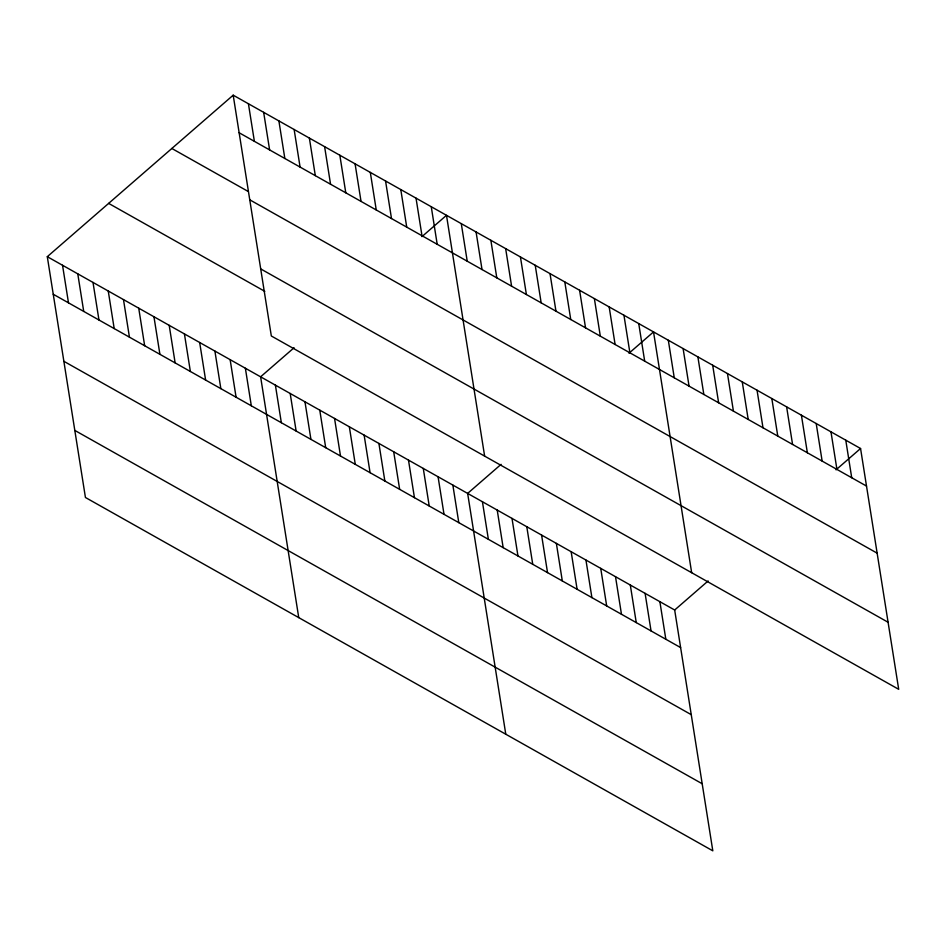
<?xml version="1.0" encoding="UTF-8"?>
<svg xmlns="http://www.w3.org/2000/svg" width="946" height="946" viewBox="0 0 946 946"><rect width="100%" height="100%" fill="white"/><g stroke="black" fill="none" stroke-linecap="round" stroke-linejoin="round"><path stroke-width="1.42" d="M47.3 256.685L674.675 610.016L712.811 850.821L85.436 497.49L47.3 256.685L233.189 95.179L860.564 448.51L898.7 689.315L271.325 335.984L233.189 95.179M294.064 347.75L260.611 376.815L298.747 617.62M421.951 236.63L446.488 215.31L484.636 456.114M501.096 464.344L467.643 493.41L505.779 734.226M628.995 353.225L653.532 331.916L691.668 572.72M674.675 610.016L708.128 580.95M836.028 469.831L860.564 448.51M239.137 132.747L866.512 486.078M171.841 148.475L248.029 191.376M249.756 199.819L877.131 553.15M260.706 268.912L888.081 622.255M108.648 203.39L264.809 291.344M53.248 294.253L680.623 647.584M63.879 361.313L691.242 714.656M74.817 430.418L702.192 783.749M845.771 440.186L851.719 477.754M830.978 431.861L836.938 469.429M816.197 423.524L822.145 461.092M801.404 415.199L807.364 452.767M786.623 406.875L792.571 444.443M771.83 398.538L777.778 436.106M757.048 390.213L762.996 427.781M742.255 381.888L748.203 419.456M727.462 373.552L733.422 411.12M712.681 365.227L718.629 402.795M697.888 356.902L703.836 394.47M683.107 348.566L689.055 386.134M668.314 340.241L674.262 377.809M638.739 323.579L644.687 361.147M623.946 315.255L629.906 352.823M659.882 601.691L665.83 639.26M609.165 306.93L615.113 344.498M645.101 593.355L651.049 630.923M594.372 298.593L600.32 336.161M630.308 585.03L636.256 622.598M579.591 290.268L585.539 327.836M615.515 576.705L621.475 614.273M564.797 281.943L570.745 319.512M600.734 568.369L606.682 605.937M550.016 273.607L555.964 311.175M585.941 560.044L591.9 597.612M535.223 265.282L541.171 302.85M571.159 551.719L577.107 589.287M520.43 256.957L526.39 294.525M556.366 543.382L562.314 580.95M505.649 248.621L511.597 286.2M541.585 535.058L547.533 572.626M490.856 240.296L496.804 277.864M526.792 526.733L532.74 564.301M476.075 231.971L482.022 269.539M511.999 518.396L517.959 555.964M461.281 223.634L467.229 261.214M497.218 510.071L503.166 547.639M482.425 501.747L488.373 539.315M431.258 206.725L437.206 244.305M416.027 198.152L421.975 235.72M452.85 485.085L458.798 522.653M400.785 189.567L406.733 227.135M438.069 476.76L444.017 514.328M385.554 180.982L391.502 218.561M423.276 468.424L429.224 506.004M370.312 172.409L376.26 209.977M408.483 460.099L414.443 497.667M355.081 163.824L361.029 201.392M393.702 451.774L399.65 489.342M339.839 155.239L345.787 192.818M378.908 443.438L384.856 481.017M324.608 146.665L330.556 184.234M364.127 435.113L370.075 472.681M309.366 138.081L315.314 175.649M349.334 426.788L355.282 464.356M294.135 129.496L300.083 167.075M334.553 418.463L340.501 456.031M278.893 120.922L284.841 158.49M319.76 410.126L325.708 447.695M263.662 112.338L269.61 149.906M304.967 401.802L310.927 439.37M248.42 103.753L254.379 141.332M290.186 393.477L296.133 431.045M275.392 385.14L281.34 422.708M245.369 368.231L251.317 405.799M230.138 359.657L236.086 397.225M214.896 351.072L220.844 388.64M199.665 342.487L205.613 380.055M184.423 333.914L190.371 371.482M169.192 325.329L175.14 362.897M153.95 316.744L159.909 354.312M138.719 308.171L144.667 345.739M123.477 299.586L129.436 337.154M108.246 291.001L114.194 328.569M93.004 282.428L98.963 319.996M77.773 273.843L83.721 311.411M62.531 265.258L68.49 302.826"/></g></svg>
